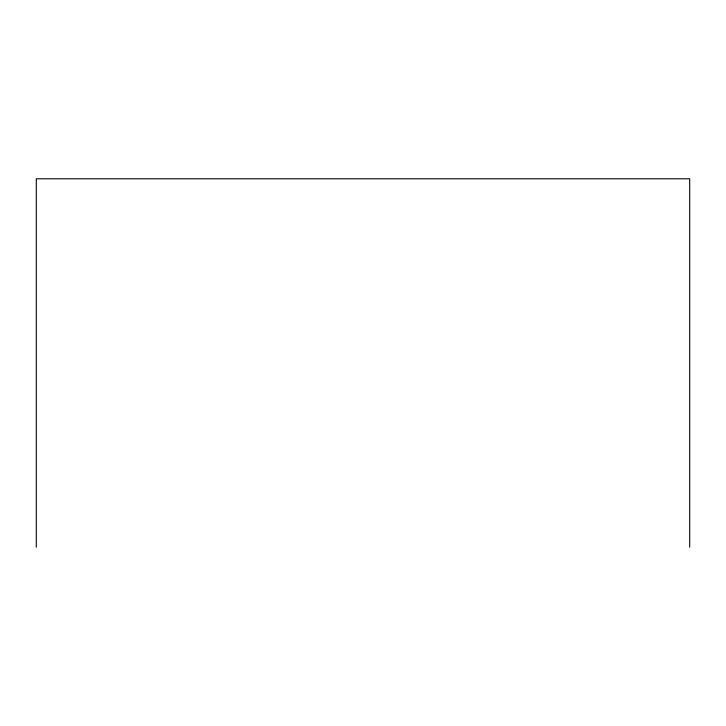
<?xml version="1.0" encoding="UTF-8"?>
<svg xmlns="http://www.w3.org/2000/svg" width="726" height="726" viewBox="0 0 726 726"><rect width="100%" height="100%" fill="white"/><g stroke="black" fill="none" stroke-linecap="round" stroke-linejoin="round"><path stroke-width="1.09" d="M689.7 547.204L689.7 178.796L36.3 178.796L36.3 547.204"/></g></svg>
